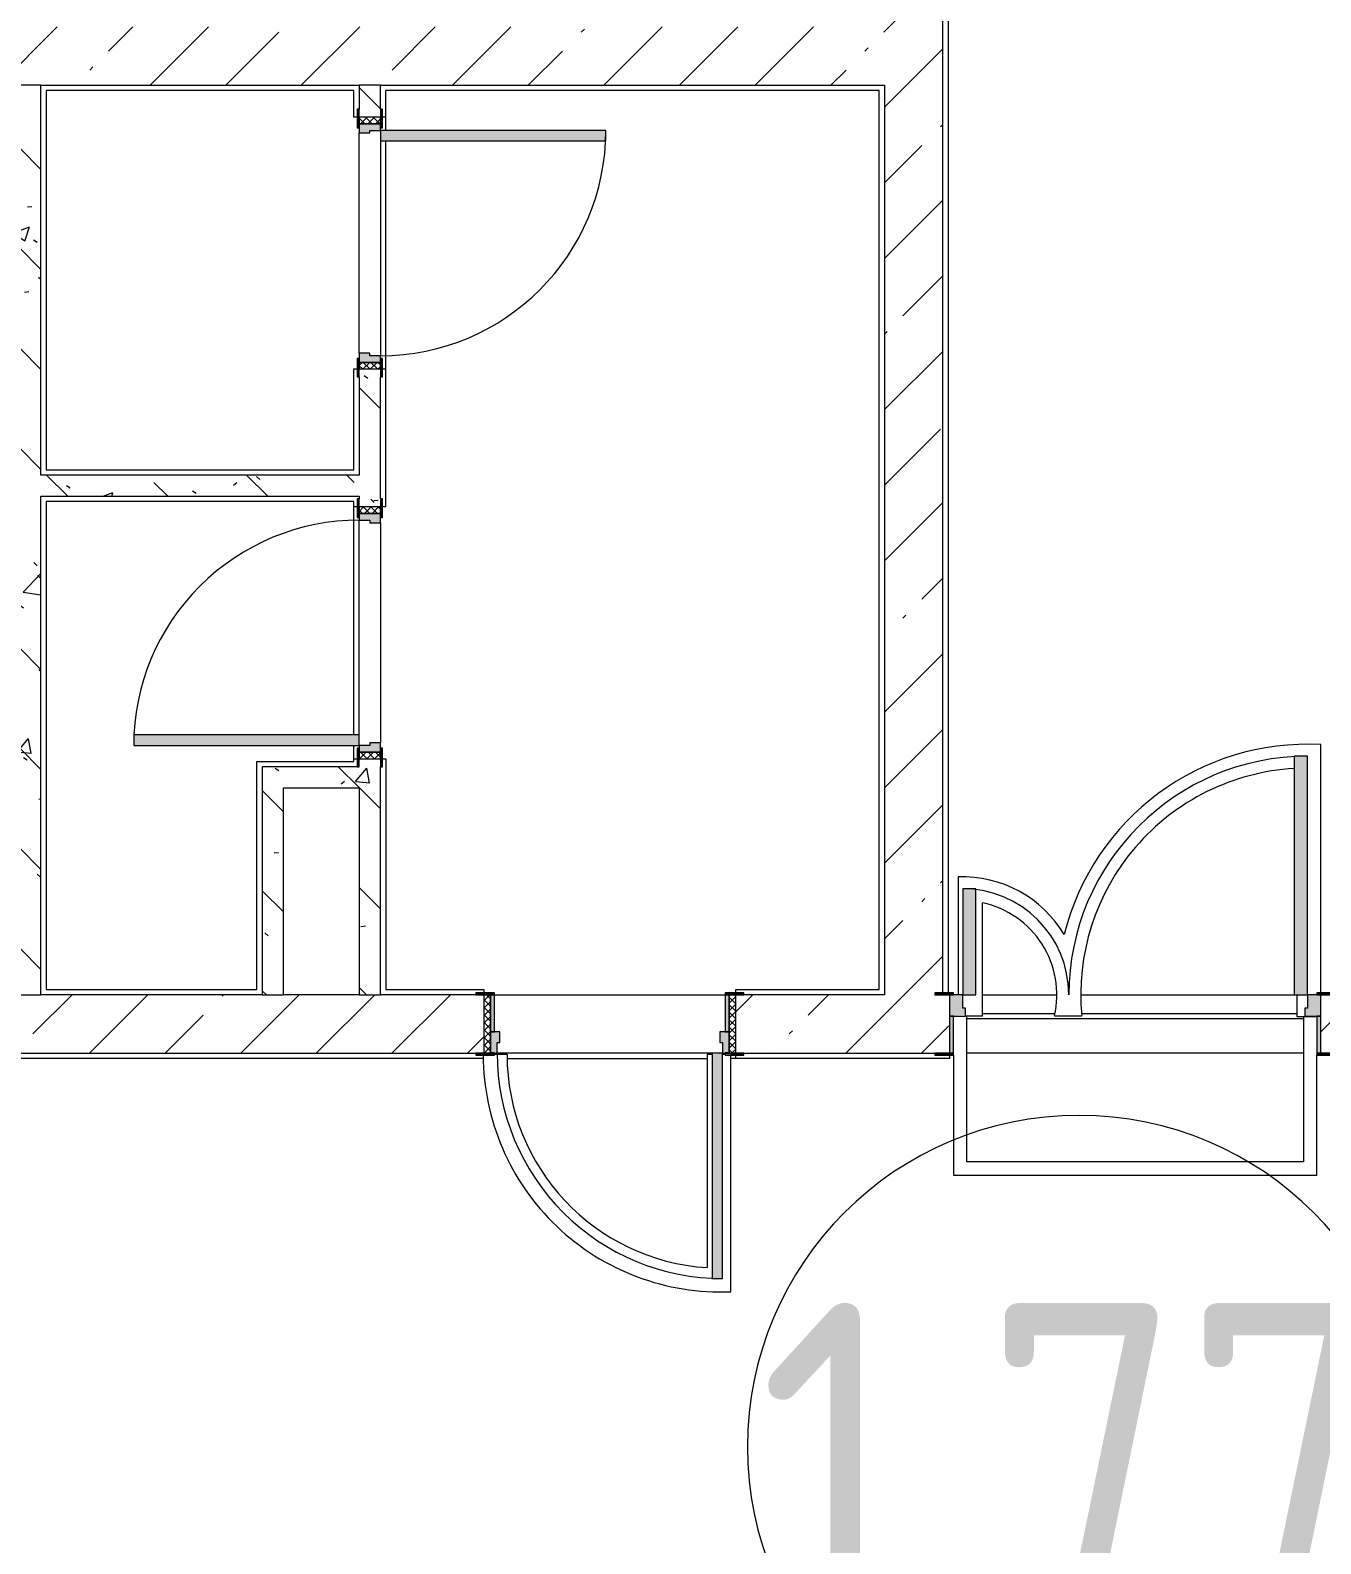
# Model space of a CAD drawing. Header units: millimetres. Extents: x 3991 to 282775, y -8553 to 29560.
# Drawn here: x 238405 to 243270, y 11550 to 17257 of the extents above; entities that cross this region are included whole.
import ezdxf

# ---------------------------------------------------------------- set-up
doc = ezdxf.new("R2010")
doc.units = ezdxf.units.MM
for name, color, linetype, lineweight in [('A-AREA-IDEN', 7, 'Continuous', 9), ('A-WALL', 7, 'Continuous', 9), ('I-WALL-3', 7, 'Continuous', 5)]:
    doc.layers.add(name, color=color, linetype=linetype, lineweight=lineweight)
for name, color, linetype, lineweight, true_color in [('A-DOOR-3', 7, 'Continuous', 5, 0xaaaaaa), ('A-DOOR-4', 7, 'Continuous', 5, 0xe2e2e2), ('A-DOOR-FRAM-2', 7, 'Continuous', 5, 0xe2e2e2), ('A-DOOR-FRAM-3', 7, 'Continuous', 5, 0xaaaaaa), ('A-FLOR-1', 7, 'Continuous', 5, 0xaaaaaa), ('I-WALL-4', 7, 'Continuous', 5, 0x787878)]:
    doc.layers.add(name, color=color, linetype=linetype, lineweight=lineweight, true_color=true_color)
doc.styles.add('GOST Common_3', font='GOST_Common.ttf', dxfattribs={"width": 0.9, "height": 1250})
pattern_1 = [(45, (148815.1, 0), (-285.1231, 285.1231), []), (45, (149100.2, 0), (-285.1231, 285.1231), [504.031, -100.806, 16.764, -84.042])]
pattern_2 = [(135, (148815.1, 0), (-377.1708, -377.1708), [533.4, -88.9, 17.78, -88.9]), (135, (148815.1, 376.94), (-377.1708, -377.1708), []), (50, (148815.1, 0), (637.6445, -55.7866), [66.675, -733.425]), (355, (148815.1, 0), (-123.3494, 668.699), [53.34, -586.74]), (100.451, (148868.2, -4.65), (514.299, 612.908), [56.665, -623.315]), (46.184, (148815.1, 177.8), (948.7764, -147.15), [100.012, -1100.137]), (96.636, (148894.15, 165.5), (830.909, 865.997), [84.998, -934.973]), (351.184, (148815.1, 177.8), (830.918, 865.988), [80.01, -880.11]), (21, (148904, 133.35), (530.6506, -357.9283), [66.675, -733.425]), (326, (148904, 133.35), (216.308, 644.6585), [53.34, -586.74]), (71.451, (148948.2, 103.5), (746.9596, 286.7243), [56.665, -623.315]), (37.5, (148815.09, 0), (10.81053, 295.9426), [16.764, -562.864, 16.764, -578.866, -588.962]), (37.5, (148815.09, 0), (10.81053, 295.9426), [-1175.258, 16.764, -572.198]), (7.5, (148815.1, 0), (233.8692, 350.6318), [16.764, -322.834, 16.764, -549.529, -224.472]), (7.5, (148815.1, 0), (233.8692, 350.6318), [-905.891, 16.764, -207.708]), (327.5, (148616.84, 0), (474.5678, -20.0513), [16.764, -205.486, 16.764, -676.656, -920.115]), (327.5, (148616.84, 0), (474.5678, -20.0513), [-915.67, 16.764, -903.351]), (317.5, (148527.94, 0), (518.4522, 88.9934), [16.764, -272.161, 16.764, -443.738, -653.415]), (317.5, (148527.94, 0), (518.4522, 88.9934), [-749.427, 16.764, -636.651])]
pattern_3 = [(135, (1826.41, 104.685), (-14.14214, -14.14214), []), (225, (1826.41, 104.685), (14.14214, -14.14214), [])]
pattern_4 = [(45, (-296.384, 104.685), (-14.1421, 14.1421), []), (135, (-296.384, 104.685), (-14.1421, -14.1421), [])]

# ---------------------------------------------------------------- blocks, each defined once
blk = doc.blocks.new('110_Дверь_СКБ_2Ст - Д-1_л_Лестничная клетка EIS60 2-32142534-Общий план 1 этажа с размещением фрагментов 1_1-1_9')
at = {"layer": 'A-DOOR-4'}
for points in [[(662.5, 1010), (612.5, 1010), (612.5, 110), (662.5, 110), (662.5, 786.4)], [(-637.5, 510), (-637.5, 110), (-587.5, 110), (-587.5, 510)], [(697.5, 30), (699.6, -110), (712.5, -110), (712.4, 30)]]:
    blk.add_hatch(color=256, dxfattribs=at).paths.add_polyline_path(points)
h = blk.add_hatch(color=256, dxfattribs=at)
h.paths.add_polyline_path([(712.5, 110), (662.5, 110), (662.5, 60), (652.5, 60), (652.5, 30), (712.5, 32.6), (712.5, 101.8)])
h.paths.add_polyline_path([(-687.5, 110), (-687.2, 30), (-627.5, 35.6), (-627.5, 60), (-637.5, 60), (-637.5, 110), (-657.7, 110)])
at = {"layer": 'A-DOOR-FRAM-2'}
for points in [[(-695.5, 118), (-742.5, 118), (-742.5, 110), (-672.5, 110), (-672.5, 118), (-687.5, 118)], [(729.9, 118), (697.5, 118), (697.5, 110), (767.5, 110), (767.5, 118)], [(-672.5, 30), (-687.5, 30), (-687.4, -110), (-672.5, -110), (-672.5, -21.5)], [(-687.4, -110), (-742.5, -110.2), (-742.5, -118), (-672.5, -118), (-674.5, -110)], [(767.5, -110), (697.5, -110), (698.9, -118), (767.5, -118)]]:
    blk.add_hatch(color=256, dxfattribs=at).paths.add_polyline_path(points)
at = {"layer": 'A-DOOR-3'}
for p, q in [((662.5, 1010), (612.5, 1010)), ((612.5, 1010), (612.5, 110)), ((662.5, 110), (662.5, 1010)), ((-637.5, 510), (-637.5, 110)), ((-587.5, 510), (-637.5, 510)), ((-587.5, 110), (-587.5, 510)), ((-637.5, 110), (-587.5, 110)), ((612.5, 110), (662.5, 110))]:
    blk.add_line(p, q, dxfattribs=at)
for centre, radius, start, end in [((662.5, 110), 900, 90, 180), ((-637.5, 110), 400, 360, 90)]:
    blk.add_arc(centre, radius, start, end, dxfattribs=at)
at = {"layer": 'A-DOOR-FRAM-3'}
for p, q in [((-672.5, 118), (-742.5, 118)), ((-742.5, 118), (-742.5, 110)), ((-672.5, 110), (-672.5, 118)), ((767.5, 118), (697.5, 118)), ((697.5, 118), (697.5, 110)), ((767.5, 110), (767.5, 118)), ((-742.5, 110), (-672.5, 110)), ((-637.5, 110), (-687.5, 110)), ((-687.5, 110), (-687.5, 30)), ((-637.5, 60), (-637.5, 110)), ((-627.5, 60), (-637.5, 60)), ((-627.5, 30), (-627.5, 60)), ((662.5, 60), (652.5, 60)), ((652.5, 60), (652.5, 30)), ((662.5, 110), (662.5, 60)), ((712.5, 110), (662.5, 110)), ((697.5, 110), (767.5, 110)), ((712.5, 30), (712.5, 110)), ((-687.5, 30), (-627.5, 30)), ((-672.5, 30), (-687.5, 30)), ((-687.5, 30), (-687.5, -110)), ((-672.5, -110), (-672.5, 30)), ((652.5, 30), (712.5, 30)), ((712.5, 30), (697.5, 30)), ((697.5, 30), (697.5, -110)), ((712.5, -110), (712.5, 30)), ((-672.5, -110), (-742.5, -110)), ((-742.5, -110), (-742.5, -118)), ((-687.5, -110), (-672.5, -110)), ((-672.5, -118), (-672.5, -110)), ((697.5, -110), (712.5, -110)), ((767.5, -110), (697.5, -110)), ((697.5, -110), (697.5, -118)), ((767.5, -118), (767.5, -110)), ((-742.5, -118), (-672.5, -118)), ((697.5, -118), (767.5, -118))]:
    blk.add_line(p, q, dxfattribs=at)
blk = doc.blocks.new('110_Дверь_СКБ_1Ст_Внутренняя1 - Д-8_п_ 950x2100h_охрана 2-32201800-Общий план 1 этажа с размещением фрагментов 1_1-1_9')
at = {"layer": 'A-DOOR-3'}
h = blk.add_hatch(dxfattribs=at)
h.set_pattern_fill('FP_16', color=256, style=0, pattern_type=2)
h.set_pattern_definition([(135, (1826.41, 174.685), (-14.14214, -14.14214), []), (225, (1826.41, 174.685), (14.14214, -14.14214), [])])
h.paths.add_polyline_path([(462.5, 110), (462.5, -110), (487.5, -110), (487.5, 110)])
at = {"layer": 'A-DOOR-4'}
h = blk.add_hatch(color=256, dxfattribs=at)
h.paths.add_polyline_path([(462.5, 110), (437.5, 110), (437.5, 70), (427.5, 70), (427.5, 30), (462.5, 30)])
h.paths.add_polyline_path([(-412.5, 110), (-437.5, 110), (-437.5, 30), (-402.5, 30), (-402.5, 70), (-412.5, 70)])
at = {"layer": 'A-DOOR-FRAM-2'}
for points in [[(-372.5, 960), (-412.5, 960), (-412.5, 110), (-372.5, 115.3), (-372.5, 937.6)], [(-443.8, 118), (-492.5, 118), (-492.5, 110), (-422.5, 115.3), (-422.5, 118), (-443.5, 118)], [(487.5, 118), (447.5, 115.3), (447.5, 110), (517.5, 110), (517.5, 118), (490, 118)], [(-437.5, 30), (-437.5, -110), (-422.5, -110), (-422.5, 30)], [(447.5, 30), (447.5, -110), (462.5, -110), (462.5, 30)], [(-422.5, -110), (-492.5, -110.2), (-492.5, -118), (-422.5, -118)], [(479, -110), (447.5, -110), (447.5, -118), (517.5, -118), (517.5, -110), (487.5, -110)]]:
    blk.add_hatch(color=256, dxfattribs=at).paths.add_polyline_path(points)
at = {"layer": 'A-DOOR-FRAM-3'}
h = blk.add_hatch(dxfattribs=at)
h.set_pattern_fill('FP_17', color=256, style=0, pattern_type=2)
h.set_pattern_definition([(45, (-296.384, 174.685), (-14.1421, 14.1421), []), (135, (-296.384, 174.685), (-14.1421, -14.1421), [])])
h.paths.add_polyline_path([(-462.5, 110), (-462.5, -110), (-437.5, -110), (-437.5, 110)])
at = {"layer": 'A-DOOR-3'}
for p, q in [((-412.5, 960), (-412.5, 110)), ((-372.5, 960), (-412.5, 960)), ((-372.5, 110), (-372.5, 960)), ((-412.5, 110), (-372.5, 110))]:
    blk.add_line(p, q, dxfattribs=at)
blk.add_arc((-412.5, 110), 850, 360, 90, dxfattribs=at)
at = {"layer": 'A-DOOR-FRAM-3'}
for p, q in [((-422.5, 118), (-492.5, 118)), ((-492.5, 118), (-492.5, 110)), ((-422.5, 110), (-422.5, 118)), ((517.5, 118), (447.5, 118)), ((447.5, 118), (447.5, 110)), ((517.5, 110), (517.5, 118)), ((-492.5, 110), (-422.5, 110)), ((-437.5, 110), (-462.5, 110)), ((-462.5, 110), (-462.5, -110)), ((-412.5, 110), (-437.5, 110)), ((-437.5, 110), (-437.5, 30)), ((-437.5, -110), (-437.5, 110)), ((-422.5, 110), (-437.5, 110)), ((-437.5, 110), (-437.5, 109)), ((-437.5, 109), (-422.5, 109)), ((-422.5, 109), (-422.5, 110)), ((-412.5, 70), (-412.5, 110)), ((-402.5, 70), (-412.5, 70)), ((-402.5, 30), (-402.5, 70)), ((437.5, 70), (427.5, 70)), ((427.5, 70), (427.5, 30)), ((437.5, 110), (437.5, 70)), ((462.5, 110), (437.5, 110)), ((462.5, 110), (447.5, 110)), ((447.5, 110), (447.5, 109)), ((447.5, 110), (517.5, 110)), ((447.5, 109), (462.5, 109)), ((462.5, 30), (462.5, 110)), ((487.5, 110), (462.5, 110)), ((462.5, 110), (462.5, -110)), ((462.5, 109), (462.5, 110)), ((487.5, -110), (487.5, 110)), ((-437.5, 30), (-402.5, 30)), ((-422.5, 30), (-437.5, 30)), ((-437.5, 30), (-437.5, -110)), ((-422.5, -110), (-422.5, 30)), ((427.5, 30), (462.5, 30)), ((462.5, 30), (447.5, 30)), ((447.5, 30), (447.5, -110)), ((462.5, -110), (462.5, 30)), ((-422.5, -110), (-492.5, -110)), ((-492.5, -110), (-492.5, -118)), ((-462.5, -110), (-437.5, -110)), ((-437.5, -110), (-422.5, -110)), ((-422.5, -118), (-422.5, -110)), ((447.5, -110), (462.5, -110)), ((517.5, -110), (447.5, -110)), ((447.5, -110), (447.5, -118)), ((462.5, -110), (487.5, -110)), ((517.5, -118), (517.5, -110)), ((-492.5, -118), (-422.5, -118)), ((447.5, -118), (517.5, -118))]:
    blk.add_line(p, q, dxfattribs=at)
blk = doc.blocks.new('110_Дверь_СКБ_1Ст_Внутренняя1 - Д-7_п__950x2100h_Туалет-32207265-Общий план 1 этажа с размещением фрагментов 1_1-1_9')
at = {"layer": 'A-DOOR-3'}
h = blk.add_hatch(dxfattribs=at)
h.set_pattern_fill('FP_9', color=256, style=0, pattern_type=2)
h.set_pattern_definition(pattern_3)
h.paths.add_polyline_path([(487.5, 40), (462.5, 40), (462.5, -40), (487.5, -40)])
at = {"layer": 'A-DOOR-4'}
h = blk.add_hatch(color=256, dxfattribs=at)
h.paths.add_polyline_path([(462.5, 16.3), (462.5, 40), (437.5, 40), (437.5, 0), (427.5, 0), (427.5, -40), (462.5, -40)])
h.paths.add_polyline_path([(-402.5, -16), (-402.5, 0), (-412.5, 0), (-412.5, 40), (-437.5, 40), (-437.5, -40), (-402.5, -40)])
at = {"layer": 'A-DOOR-FRAM-2'}
for points in [[(-372.5, 60), (-372.5, 890), (-412.5, 890), (-412.5, 40), (-372.5, 40)], [(-422.5, 40), (-422.5, 48), (-492.5, 48), (-492.5, 40), (-437.5, 40)], [(517.5, 48), (447.5, 48), (447.5, 40), (517.5, 40)], [(-422.5, -40), (-492.5, -40), (-492.5, -48), (-422.5, -48)], [(517.5, -40), (447.5, -40), (447.5, -48), (517.5, -48)]]:
    blk.add_hatch(color=256, dxfattribs=at).paths.add_polyline_path(points)
at = {"layer": 'A-DOOR-FRAM-3'}
h = blk.add_hatch(dxfattribs=at)
h.set_pattern_fill('FP_10', color=256, style=0, pattern_type=2)
h.set_pattern_definition(pattern_4)
h.paths.add_polyline_path([(-437.5, 40), (-462.5, 40), (-460.8, -40), (-437.5, -40)])
at = {"layer": 'A-DOOR-3'}
for p, q in [((-412.5, 890), (-412.5, 40)), ((-372.5, 890), (-412.5, 890)), ((-372.5, 40), (-372.5, 890)), ((-412.5, 40), (-372.5, 40))]:
    blk.add_line(p, q, dxfattribs=at)
blk.add_arc((-412.5, 40), 850, 360, 90, dxfattribs=at)
at = {"layer": 'A-DOOR-FRAM-3'}
for p, q in [((-422.5, 48), (-492.5, 48)), ((-492.5, 48), (-492.5, 40)), ((-492.5, 40), (-422.5, 40)), ((-437.5, 40), (-462.5, 40)), ((-462.5, 40), (-462.5, -40)), ((-412.5, 40), (-437.5, 40)), ((-437.5, 40), (-437.5, -40)), ((-437.5, -40), (-437.5, 40)), ((-422.5, 40), (-437.5, 40)), ((-437.5, 40), (-437.5, 39)), ((-437.5, 39), (-422.5, 39)), ((-422.5, 40), (-422.5, 48)), ((-422.5, 39), (-422.5, 40)), ((-412.5, 0), (-412.5, 40)), ((-402.5, 0), (-412.5, 0)), ((-402.5, -40), (-402.5, 0)), ((437.5, 0), (427.5, 0)), ((427.5, 0), (427.5, -40)), ((437.5, 40), (437.5, 0)), ((462.5, 40), (437.5, 40)), ((517.5, 48), (447.5, 48)), ((447.5, 48), (447.5, 40)), ((462.5, 40), (447.5, 40)), ((447.5, 40), (447.5, 39)), ((447.5, 40), (517.5, 40)), ((447.5, 39), (462.5, 39)), ((462.5, -40), (462.5, 40)), ((487.5, 40), (462.5, 40)), ((462.5, 40), (462.5, -40)), ((462.5, 39), (462.5, 40)), ((487.5, -40), (487.5, 40)), ((517.5, 40), (517.5, 48)), ((-422.5, -40), (-492.5, -40)), ((-492.5, -40), (-492.5, -48)), ((-492.5, -48), (-422.5, -48)), ((-462.5, -40), (-437.5, -40)), ((-422.5, -39), (-437.5, -39)), ((-437.5, -39), (-437.5, -40)), ((-437.5, -40), (-402.5, -40)), ((-437.5, -40), (-422.5, -40)), ((-422.5, -40), (-422.5, -39)), ((-422.5, -48), (-422.5, -40)), ((427.5, -40), (462.5, -40)), ((462.5, -39), (447.5, -39)), ((447.5, -39), (447.5, -40)), ((447.5, -40), (462.5, -40)), ((517.5, -40), (447.5, -40)), ((447.5, -40), (447.5, -48)), ((447.5, -48), (517.5, -48)), ((462.5, -40), (462.5, -39)), ((462.5, -40), (487.5, -40)), ((517.5, -48), (517.5, -40))]:
    blk.add_line(p, q, dxfattribs=at)
blk = doc.blocks.new('110_Дверь_СКБ_1Ст_Внутренняя1 - Д-7_л__950x2100h_Туалет-32209783-Общий план 1 этажа с размещением фрагментов 1_1-1_9')
at = {"layer": 'A-DOOR-3'}
h = blk.add_hatch(dxfattribs=at)
h.set_pattern_fill('FP_9', color=256, style=0, pattern_type=2)
h.set_pattern_definition(pattern_3)
h.paths.add_polyline_path([(462.5, 40), (462.5, -40), (487.5, -40), (487.5, 40)])
at = {"layer": 'A-DOOR-4'}
h = blk.add_hatch(color=256, dxfattribs=at)
h.paths.add_polyline_path([(-437.5, -22.1), (-437.5, -40), (-402.5, -40), (-402.5, 0), (-412.5, 0), (-412.5, 40), (-437.5, 40)])
h.paths.add_polyline_path([(427.5, -16), (427.5, -40), (462.5, -40), (462.5, 40), (437.5, 40), (437.5, 0), (427.5, 0)])
at = {"layer": 'A-DOOR-FRAM-2'}
for points in [[(-412.5, 890), (-412.5, 40), (-372.5, 40), (-372.5, 890)], [(-492.5, 40), (-422.5, 40), (-422.5, 48), (-492.5, 48)], [(447.5, 40), (517.5, 40), (517.5, 48), (447.5, 48)], [(-492.5, -40), (-492.5, -48), (-422.5, -48), (-422.5, -40), (-472.6, -40)], [(447.5, -48), (517.5, -48), (515.1, -40), (447.5, -40)]]:
    blk.add_hatch(color=256, dxfattribs=at).paths.add_polyline_path(points)
at = {"layer": 'A-DOOR-FRAM-3'}
h = blk.add_hatch(dxfattribs=at)
h.set_pattern_fill('FP_10', color=256, style=0, pattern_type=2)
h.set_pattern_definition(pattern_4)
h.paths.add_polyline_path([(-462.5, 40), (-462.5, -40), (-437.5, -40), (-437.5, 40)])
at = {"layer": 'A-DOOR-3'}
for p, q in [((-412.5, 890), (-412.5, 40)), ((-372.5, 890), (-412.5, 890)), ((-372.5, 40), (-372.5, 890)), ((-412.5, 40), (-372.5, 40))]:
    blk.add_line(p, q, dxfattribs=at)
blk.add_arc((-412.5, 40), 850, 360, 90, dxfattribs=at)
at = {"layer": 'A-DOOR-FRAM-3'}
for p, q in [((-422.5, 48), (-492.5, 48)), ((-492.5, 48), (-492.5, 40)), ((-492.5, 40), (-422.5, 40)), ((-437.5, 40), (-462.5, 40)), ((-462.5, 40), (-462.5, -40)), ((-412.5, 40), (-437.5, 40)), ((-437.5, 40), (-437.5, -40)), ((-437.5, -40), (-437.5, 40)), ((-422.5, 40), (-437.5, 40)), ((-437.5, 40), (-437.5, 39)), ((-437.5, 39), (-422.5, 39)), ((-422.5, 40), (-422.5, 48)), ((-422.5, 39), (-422.5, 40)), ((-412.5, 0), (-412.5, 40)), ((-402.5, 0), (-412.5, 0)), ((-402.5, -40), (-402.5, 0)), ((437.5, 0), (427.5, 0)), ((427.5, 0), (427.5, -40)), ((437.5, 40), (437.5, 0)), ((462.5, 40), (437.5, 40)), ((517.5, 48), (447.5, 48)), ((447.5, 48), (447.5, 40)), ((462.5, 40), (447.5, 40)), ((447.5, 40), (447.5, 39)), ((447.5, 40), (517.5, 40)), ((447.5, 39), (462.5, 39)), ((462.5, -40), (462.5, 40)), ((487.5, 40), (462.5, 40)), ((462.5, 40), (462.5, -40)), ((462.5, 39), (462.5, 40)), ((487.5, -40), (487.5, 40)), ((517.5, 40), (517.5, 48)), ((-422.5, -40), (-492.5, -40)), ((-492.5, -40), (-492.5, -48)), ((-492.5, -48), (-422.5, -48)), ((-462.5, -40), (-437.5, -40)), ((-422.5, -39), (-437.5, -39)), ((-437.5, -39), (-437.5, -40)), ((-437.5, -40), (-402.5, -40)), ((-437.5, -40), (-422.5, -40)), ((-422.5, -40), (-422.5, -39)), ((-422.5, -48), (-422.5, -40)), ((427.5, -40), (462.5, -40)), ((462.5, -39), (447.5, -39)), ((447.5, -39), (447.5, -40)), ((447.5, -40), (462.5, -40)), ((517.5, -40), (447.5, -40)), ((447.5, -40), (447.5, -48)), ((447.5, -48), (517.5, -48)), ((462.5, -40), (462.5, -39)), ((462.5, -40), (487.5, -40)), ((517.5, -48), (517.5, -40))]:
    blk.add_line(p, q, dxfattribs=at)
blk = doc.blocks.new('Марка_Помещения - Номер-25198446-Общий план 1 этажа с размещением фрагментов 1_1-1_9')
at = {"layer": 'A-AREA-IDEN'}
for start, end in [(360, 180), (180, 360)]:
    blk.add_arc((0, 0), 2.5, start, end, dxfattribs=at)

msp = doc.modelspace()

# ---------------------------------------------------------------- hatches: boundary and pattern name
at = {"layer": 'I-WALL-3'}
h = msp.add_hatch(dxfattribs=at)
h.set_pattern_fill('FP_57', color=256, style=0, pattern_type=2)
h.set_pattern_definition(pattern_1)
h.paths.add_polyline_path([(241815.1, 13620), (241815.1, 13628), (241845.1, 13628), (241844.7, 21150), (241625.1, 21150), (241625.1, 13620)])
h = msp.add_hatch(dxfattribs=at)
h.set_pattern_fill('FP_57', color=256, style=0, pattern_type=2)
h.set_pattern_definition(pattern_1)
h.paths.add_polyline_path([(241625.1, 17050), (241625.1, 17270), (235305.1, 17270), (235305.1, 17050), (241612.6, 17050)])
h = msp.add_hatch(dxfattribs=at)
h.set_pattern_fill('FP_57', color=256, style=0, pattern_type=2)
h.set_pattern_definition(pattern_1)
h.paths.add_polyline_path([(241605.1, 13400), (241625.1, 13400), (241625.1, 13620), (241065.1, 13620), (241065.1, 13400), (241581.9, 13400)])
h.paths.add_polyline_path([(238465.1, 13400), (240115.1, 13400), (240115.1, 13620), (238175.1, 13620), (238175.1, 13608), (238205.1, 13608), (238205.1, 13600), (238175.1, 13600), (238175.1, 13400), (238345.1, 13400)])
h = msp.add_hatch(dxfattribs=at)
h.set_pattern_fill('FP_57', color=256, style=0, pattern_type=2)
h.set_pattern_definition(pattern_1)
h.paths.add_polyline_path([(243536.5, 13400), (243615.1, 13400), (243615.1, 13620), (243270.1, 13620), (243270.1, 13400), (243395.1, 13400)])
h.paths.add_polyline_path([(241625.1, 13400), (241870.1, 13400), (241865.1, 13620), (241625.1, 13620)])
at = {"layer": 'I-WALL-4'}
h = msp.add_hatch(dxfattribs=at)
h.set_pattern_fill('FP_86', color=256, style=0, pattern_type=2)
h.set_pattern_definition(pattern_2)
h.paths.add_polyline_path([(238365.1, 13620), (238445.1, 13620), (238445.1, 17050), (238365.1, 17050), (238365.1, 13640)])
h = msp.add_hatch(dxfattribs=at)
h.set_pattern_fill('FP_86', color=256, style=0, pattern_type=2)
h.set_pattern_definition(pattern_2)
h.paths.add_polyline_path([(239725, 13620), (239725, 14510.1), (239645, 14510.1), (239645, 13620)])
h.paths.add_polyline_path([(239645, 15460.1), (239725, 15460.1), (239725, 15980.1), (239645, 15980.1), (239645, 15480.1)])
h.paths.add_polyline_path([(239725, 16930.1), (239725, 17050), (239645, 17050), (239645, 16930.1)])
h = msp.add_hatch(dxfattribs=at)
h.set_pattern_fill('FP_86', color=256, style=0, pattern_type=2)
h.set_pattern_definition(pattern_2)
h.paths.add_polyline_path([(239625, 15500.1), (239645, 15500.1), (239645, 15580.1), (238445.1, 15580.1), (238445.1, 15500.1), (239259.4, 15500.1)])
h = msp.add_hatch(dxfattribs=at)
h.set_pattern_fill('FP_86', color=256, style=0, pattern_type=2)
h.set_pattern_definition(pattern_2)
h.paths.add_polyline_path([(239625, 14400), (239645, 14400), (239645, 14480), (239279.4, 14480), (239279.4, 14400), (239359.4, 14400)])
h = msp.add_hatch(dxfattribs=at)
h.set_pattern_fill('FP_86', color=256, style=0, pattern_type=2)
h.set_pattern_definition(pattern_2)
h.paths.add_polyline_path([(239353.7, 13620), (239359.4, 13624.3), (239359.4, 14400), (239279.4, 14400), (239279.4, 13620)])

# ---------------------------------------------------------------- linework, layer by layer
at = {"layer": 'A-FLOR-1'}
for p, q in [((241865.1, 21130), (241865.1, 13628)), ((239625, 17030), (238465.1, 17030)), ((238465.1, 17030), (238465.1, 15600.1)), ((239625, 16930.1), (239625, 17030)), ((241605.1, 17030), (239745, 17030)), ((239745, 16880.1), (239745, 17030)), ((241605.1, 13640), (241605.1, 17030)), ((239637, 16930.1), (239625, 16930.1)), ((239745, 16930.1), (239733, 16930.1)), ((239745, 15460.1), (239745, 16840.1)), ((239625, 15600.1), (239625, 15980.1)), ((239625, 15980.1), (239637, 15980.1)), ((239733, 15980.1), (239745, 15980.1)), ((238465.1, 15600.1), (239625, 15600.1)), ((239625, 15480.1), (238465.1, 15480.1)), ((238465.1, 15480.1), (238465.1, 13640)), ((239625, 14600.1), (239625, 15480.1)), ((239637, 15460.1), (239625, 15460.1)), ((239745, 15460.1), (239733, 15460.1)), ((239625, 14500), (239625, 14560.1)), ((243269.7, 13628), (243269.7, 14563.7)), ((239259.4, 13640), (239259.4, 14500)), ((239259.4, 14500), (239625, 14500)), ((239625, 14510.1), (239637, 14510.1)), ((239733, 14510.1), (239745, 14510.1)), ((239745, 14510.1), (239745, 13640)), ((241903.3, 14064.7), (241903.3, 13620)), ((241995.1, 13540.9), (241995.1, 13967)), ((238465.1, 13640), (239259.4, 13640)), ((239745, 13640), (240115.1, 13640)), ((240115.1, 13640), (240115.1, 13628)), ((241065.1, 13628), (241065.1, 13640)), ((241065.1, 13640), (241605.1, 13640)), ((243179.7, 13620), (243179.7, 13537.9)), ((241929.8, 13540.9), (241995.1, 13540.9)), ((241935.1, 12990), (241935.1, 13540)), ((243205.1, 13530), (241935.1, 13530)), ((241995.1, 13550), (242267.5, 13550)), ((242266.3, 13541.4), (242368.7, 13541.4)), ((242368.4, 13550), (243179.7, 13550)), ((243179.7, 13537.9), (243255.1, 13537.9)), ((243205.1, 13540), (243205.1, 12990)), ((240113.2, 13380), (238158.9, 13380)), ((240202.4, 13394.7), (240155.1, 13394.7)), ((240203.3, 13380), (240956.3, 13380)), ((240975.1, 13394.7), (240956.3, 13394.7)), ((240956.3, 13394.7), (240956.3, 12591.3)), ((241025.1, 13394.7), (241015.1, 13394.7)), ((241046.3, 12500.6), (241046.3, 13392)), ((241870.1, 13380), (241046.3, 13380)), ((241065.1, 13380), (241065.1, 13392)), ((241870.1, 13392), (241870.1, 13380)), ((241885.1, 13392), (241885.1, 12940)), ((243255.1, 12940), (243255.1, 13392)), ((243205.1, 12990), (241935.1, 12990)), ((241885.1, 12940), (243255.1, 12940))]:
    msp.add_line(p, q, dxfattribs=at)
for centre, radius, start, end in [((243220.1, 13620), 945, 86.9906, 166.0951), ((243220.1, 13620), 855, 93.3556, 185.2732), ((241920.1, 13620), 445, 30.6854, 92.1597), ((241920.1, 13620), 355, 347.2117, 77.8023), ((241007.4, 13394.7), 895, 180.1742, 272.4947), ((241007.4, 13394.7), 805, 180, 266.3646)]:
    msp.add_arc(centre, radius, start, end, dxfattribs=at)
at = {"layer": 'A-WALL'}
for p, q in [((238445.1, 17050), (238365.1, 17050)), ((239725, 17050), (239645, 17050)), ((238365.1, 13620), (238445.1, 13620)), ((239279.4, 13620), (239359.4, 13620)), ((239645, 13620), (239725, 13620))]:
    msp.add_line(p, q, dxfattribs=at)
at = {"layer": 'I-WALL-3'}
for p, q in [((241845.1, 13628), (241845.1, 21150)), ((238445.1, 17050), (239645, 17050)), ((238445.1, 15580.1), (238445.1, 17050)), ((239645, 17050), (239645, 16960.1)), ((239725, 17050), (241625.1, 17050)), ((239725, 16960.1), (239725, 17050)), ((241625.1, 17050), (241625.1, 13620)), ((239645, 16040.1), (239645, 16870.1)), ((239725, 16840.1), (239725, 16030.1)), ((239645, 15950.1), (239645, 15580.1)), ((239725, 15490.1), (239725, 15950.1)), ((239645, 15580.1), (238445.1, 15580.1)), ((238445.1, 15500.1), (239645, 15500.1)), ((238445.1, 13620), (238445.1, 15500.1)), ((239645, 15500.1), (239645, 15490.1)), ((239645, 14600.1), (239645, 15410.1)), ((239725, 15400.1), (239725, 14570.1)), ((239645, 14480), (239279.4, 14480)), ((239279.4, 14480), (239279.4, 13620)), ((239725, 13620), (239725, 14480.1)), ((239359.4, 14400), (239645, 14400)), ((239359.4, 13620), (239359.4, 14400)), ((239645, 14400), (239645, 13620)), ((239279.4, 13620), (238445.1, 13620)), ((239645, 13620), (239359.4, 13620)), ((240085.1, 13620), (239725, 13620)), ((240155.1, 13620), (241025.1, 13620)), ((241625.1, 13620), (241095.1, 13620)), ((241995.1, 13620), (242274, 13620)), ((242366, 13620), (243170.1, 13620)), ((238205.1, 13400), (240085.1, 13400)), ((240975.1, 13400), (240165.1, 13400)), ((241095.1, 13400), (241625.1, 13400)), ((241625.1, 13400), (241815.1, 13400)), ((243205.1, 13400), (241935.1, 13400))]:
    msp.add_line(p, q, dxfattribs=at)

# ---------------------------------------------------------------- block references
at = {"layer": 'A-AREA-IDEN', "xscale": 499.9999999999995, "yscale": 499.9999999999995, "zscale": 499.9999999999995}
msp.add_blockref('Марка_Помещения - Номер-25198446-Общий план 1 этажа с размещением фрагментов 1_1-1_9', (242358.6, 11915.4), dxfattribs=at)
at = {"layer": 'A-DOOR-3'}
for name, p, rotation in [('110_Дверь_СКБ_1Ст_Внутренняя1 - Д-7_п__950x2100h_Туалет-32207265-Общий план 1 этажа с размещением фрагментов 1_1-1_9', (239685, 16467.6), 270), ('110_Дверь_СКБ_1Ст_Внутренняя1 - Д-7_л__950x2100h_Туалет-32209783-Общий план 1 этажа с размещением фрагментов 1_1-1_9', (239685, 14972.6), 90), ('110_Дверь_СКБ_1Ст_Внутренняя1 - Д-8_п_ 950x2100h_охрана 2-32201800-Общий план 1 этажа с размещением фрагментов 1_1-1_9', (240602.6, 13510), 180)]:
    msp.add_blockref(name, p, dxfattribs=dict(at, rotation=rotation))
msp.add_blockref('110_Дверь_СКБ_2Ст - Д-1_л_Лестничная клетка EIS60 2-32142534-Общий план 1 этажа с размещением фрагментов 1_1-1_9', (242557.6, 13510), dxfattribs=at)

# ---------------------------------------------------------------- texts
at = {"layer": 'A-AREA-IDEN', "insert": (241149.2, 12458.2), "char_height": 1250, "width": 3030.379, "attachment_point": 1, "style": 'GOST Common_3'}
msp.add_mtext('1.77', dxfattribs=at)

doc.saveas('drawing.dxf')
